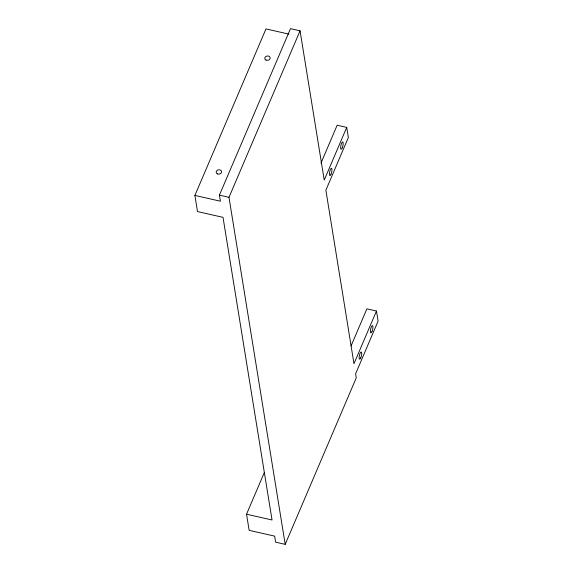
<?xml version="1.0" encoding="UTF-8"?>
<svg xmlns="http://www.w3.org/2000/svg" width="573" height="573" viewBox="0 0 573 573"><rect width="100%" height="100%" fill="white"/><g stroke="black" fill="none" stroke-linecap="round" stroke-linejoin="round"><path stroke-width="0.86" d="M264.389 472.374L246.533 514.21L272.039 519.99L223.019 217.353L197.513 211.573L194.899 195.429L265.972 28.922L288.921 34.122M194.899 195.429L220.404 201.209L219.423 195.157L290.49 28.65L300.059 30.82L324.232 180.08L346.722 127.392L337.16 125.222L320.995 163.097M246.533 514.21L249.148 530.347L274.653 536.127L275.627 542.18L285.196 544.35L228.985 197.327L300.059 30.82M351.084 345.906L366.899 308.854L376.461 311.024L378.101 321.109L355.611 373.804L356.263 377.843L285.196 544.35M376.461 311.024L353.978 363.719L325.872 190.207L348.363 137.513L346.722 127.392M219.423 195.157L228.985 197.327M342.274 147.827A3.739 1.017 -77.2 0 0 342.804 141.989A3.739 1.017 -77.2 0 0 340.663 147.003A3.739 1.017 -77.2 0 0 342.274 147.827M331.029 174.171A3.739 1.017 -77.2 0 0 331.566 168.333A3.739 1.017 -77.2 0 0 329.418 173.354A3.739 1.017 -77.2 0 0 331.029 174.171M372.02 331.459A3.739 1.017 -77.2 0 0 372.55 325.622A3.739 1.017 -77.2 0 0 370.409 330.642A3.739 1.017 -77.2 0 0 372.02 331.459M360.775 357.81A3.739 1.017 -77.2 0 0 361.305 351.972A3.739 1.017 -77.2 0 0 359.164 356.986A3.739 1.017 -77.2 0 0 360.775 357.81M265.951 60.043A2.715 2.17 -9.2 0 0 270.17 58.174A2.715 2.17 -9.2 0 0 266.309 56.261A2.715 2.17 -9.2 0 0 265.951 60.043M217.368 173.863A2.715 2.17 -9.2 0 0 221.593 171.986A2.715 2.17 -9.2 0 0 217.733 170.074A2.715 2.17 -9.2 0 0 217.368 173.863"/></g></svg>
